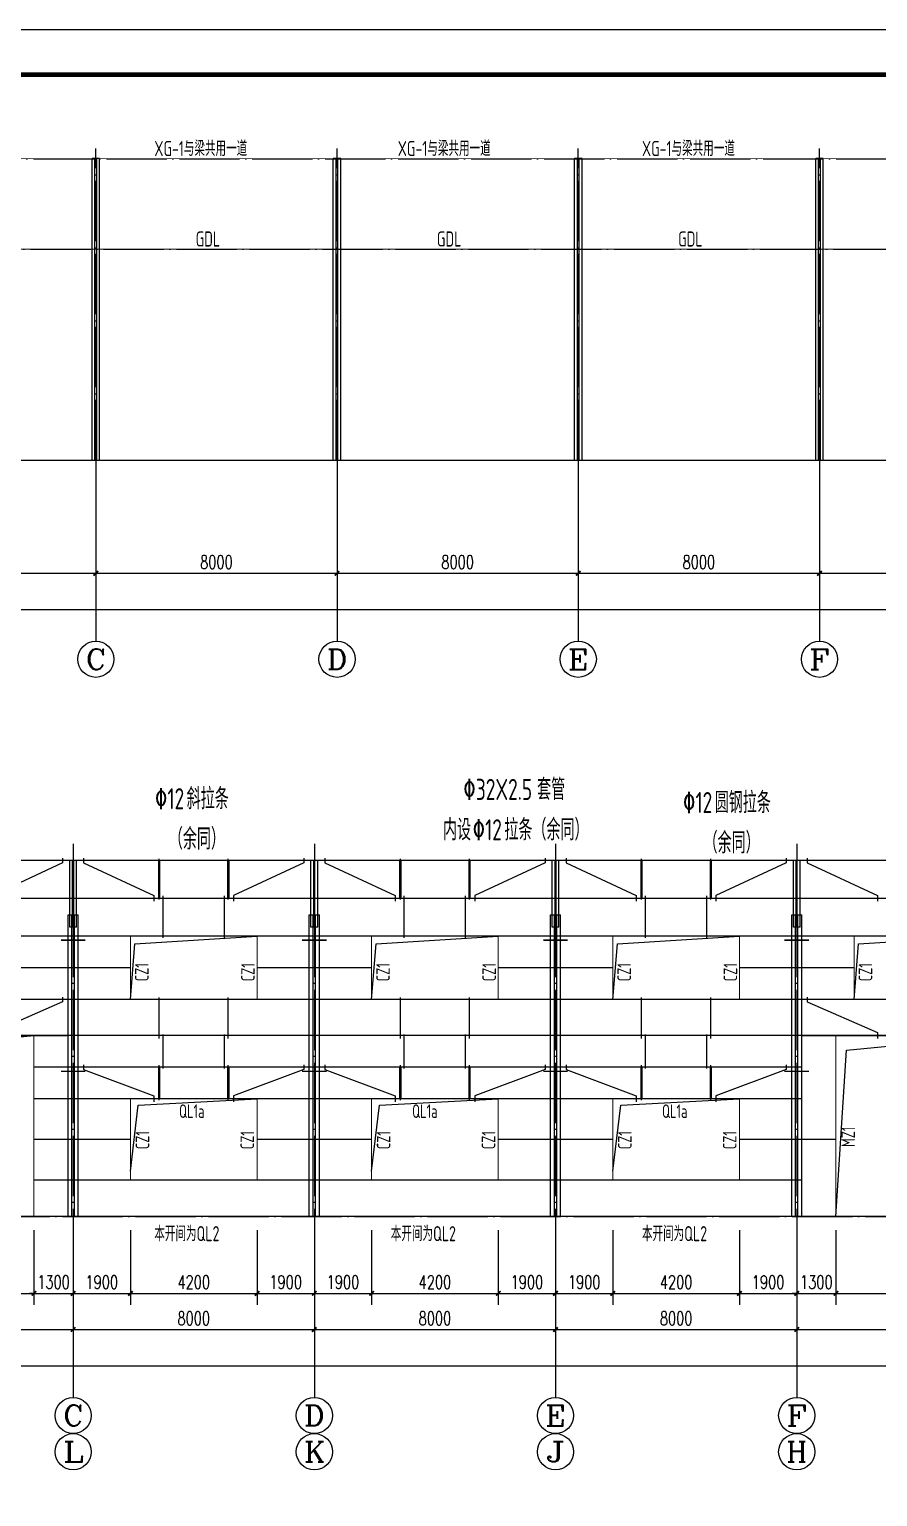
# Model space of a CAD drawing. Extents: x 14475413 to 15955882, y -732572 to -282951.
# Drawn here: x 15419106 to 15447241, y -515483 to -466825 of the extents above; entities that cross this region are included whole.
import ezdxf
from ezdxf.enums import TextEntityAlignment as Align

# ---------------------------------------------------------------- set-up
doc = ezdxf.new("R2010")
doc.units = 0
doc.header["$LTSCALE"] = 1000
doc.header["$MEASUREMENT"] = 0
doc.linetypes.add('DOTE', pattern=[2.42, 2, -0.2, 0.02, -0.2])
for name, color, linetype in [('1001', 3, 'Continuous'), ('2D_ROOF', 150, 'Continuous'), ('3T_WOOD', 21, 'Continuous'), ('AXIS', 3, 'Continuous'), ('AXIS_TEXT', 7, 'Continuous'), ('DOTE', 1, 'DOTE'), ('LS', 2, 'Continuous'), ('PUB_DIM', 3, 'Continuous'), ('PUB_TEXT', 7, 'Continuous'), ('S-TEXT', 7, 'Continuous'), ('SURFACE', 6, 'Continuous'), ('TEXT', 7, 'Continuous'), ('TK', 4, 'Continuous'), ('屋面隅撑', 7, 'Continuous'), ('檩条拉条', 253, 'Continuous'), ('钢梁', 4, 'Continuous')]:
    doc.layers.add(name, color=color, linetype=linetype)
doc.styles.add('_TCH_AXIS', font='COMPLEX', dxfattribs={"bigfont": 'GBCBIG'})
doc.styles.add('_TCH_DIM_T3', font='SIMPLEX', dxfattribs={"width": 0.705882, "bigfont": 'GBCBIG'})
doc.styles.add('COMPLEX', font='COMPLEX')
doc.styles.add('PkpmHz', font='Pkpmeng', dxfattribs={"width": 0.7, "bigfont": 'hztxt'})
doc.styles.add('TSSD_Dimension', font='Tssdeng.shx', dxfattribs={"width": 0.7, "bigfont": 'hztxt.shx'})
doc.styles.add('TSSD_Label', font='tssdeng.shx', dxfattribs={"width": 0.7, "bigfont": 'hztxt.shx'})
doc.styles.add('TSSD_REIN', font='tssdeng.shx', dxfattribs={"width": 0.7, "bigfont": 'tssdchn.shx'})
doc.dimstyles.new('_TCH_ARCH&&150', dxfattribs={"dimtxt": 446.25, "dimasz": 150, "dimexe": 375, "dimexo": 450, "dimgap": 150, "dimtad": 1, "dimdec": 0, "dimzin": 0, "dimdsep": 46, "dimtxsty": '_TCH_DIM_T3', "dimblk": 'ARCHTICK', "dimcen": 0.09, "dimclrt": 7, "dimazin": 2, "dimtfac": 1, "dimtdec": 0, "dimtix": 1, "dimtmove": 2, "dimatfit": 3, "dimfxl": 0, "dimtolj": 1, "dimtzin": 0, "dimarcsym": 0})

# ---------------------------------------------------------------- blocks, each defined once
blk = doc.blocks.new('2Q3213323231')
at = {"layer": '钢梁'}
for p, q in [((14678985, -1003701), (14678985, -993701)), ((14679235, -993701), (14678985, -993701)), ((14679080, -1003701), (14679080, -993701)), ((14679140, -1003701), (14679140, -993701)), ((14679235, -1003701), (14679235, -993701)), ((14678985, -1003701), (14679235, -1003701)), ((14678985, -1003701), (14679235, -1003701))]:
    blk.add_line(p, q, dxfattribs=at)
blk = doc.blocks.new('GeYuanFrame_55736273', base_point=(20.09, 4.53))
at = {"layer": 'TK'}
blk.add_lwpolyline([(20.09, 4.53), (20.09, 598.53), (1071.09, 598.53), (1071.09, 4.53)], close=True, dxfattribs=at)
at = {"layer": 'TK', "const_width": 1}
blk.add_lwpolyline([(45.09, 588.53), (1061.09, 588.53), (1061.09, 14.53), (45.09, 14.53)], close=True, dxfattribs=at)
blk = doc.blocks.new('QW32321321')
at = {"layer": '钢梁'}
for p, q in [((15387436, -843860), (15387436, -841658)), ((15387660, -841658), (15387436, -841658)), ((15387530, -843860), (15387530, -841658)), ((15387566, -843860), (15387566, -841658)), ((15387660, -843860), (15387660, -841658)), ((15387380, -853458), (15387380, -843458)), ((15387380, -843458), (15387715, -843458)), ((15387508, -853458), (15387508, -843458)), ((15387588, -853458), (15387588, -843458)), ((15387715, -853458), (15387715, -843458)), ((15387660, -843860), (15387436, -843860)), ((15387715, -853458), (15387380, -853458)), ((15387715, -853458), (15387380, -853458))]:
    blk.add_line(p, q, dxfattribs=at)
blk = doc.blocks.new('_AXISO')
blk.add_circle((0, 0), 0.5)
at = {"layer": 'AXIS_TEXT', "style": 'COMPLEX', "width": 1.041667}
blk.add_attdef('A', text='', height=0.56, dxfattribs=at).set_placement((-0.25, -0.28), (0.25, -0.28), align=Align.FIT)
blk = doc.blocks.new('_ArchTick')
at = {"color": 0, "linetype": 'ByBlock', "const_width": 0.4}
blk.add_lwpolyline([(-0.5, -0.5), (0.5, 0.5)], dxfattribs=at)
blk = doc.blocks.new('*D1376')
at = {"layer": 'AXIS', "color": 0, "lineweight": -2}
for p, q in [((15405311, -481564), (15405311, -486439)), ((15501311, -481564), (15501311, -486439)), ((15405311, -486064), (15501311, -486064))]:
    blk.add_line(p, q, dxfattribs=at)
at = {"layer": 'Defpoints', "color": 0}
for p in [(15405311, -481114), (15501311, -481114), (15501311, -486064)]:
    blk.add_point(p, dxfattribs=at)
at = {"layer": 'AXIS', "color": 0, "lineweight": -2, "xscale": 150, "yscale": 150, "zscale": 150, "rotation": 180}
blk.add_blockref('_ArchTick', (15405311, -486064), dxfattribs=at)
at = {"layer": 'AXIS', "color": 0, "lineweight": -2, "xscale": 150, "yscale": 150, "zscale": 150}
blk.add_blockref('_ArchTick', (15501311, -486064), dxfattribs=at)
at = {"layer": 'AXIS', "color": 7, "insert": (15453311, -485691), "char_height": 446.2, "attachment_point": 5, "style": '_TCH_DIM_T3'}
blk.add_mtext('\\A1;96000', dxfattribs=at)
blk = doc.blocks.new('*D1378')
at = {"layer": 'AXIS', "color": 0, "lineweight": -2}
for p, q in [((15413311, -481564), (15413311, -485239)), ((15421311, -481564), (15421311, -485239)), ((15413311, -484864), (15421311, -484864))]:
    blk.add_line(p, q, dxfattribs=at)
at = {"layer": 'Defpoints', "color": 0}
for p in [(15413311, -481114), (15421311, -481114), (15421311, -484864)]:
    blk.add_point(p, dxfattribs=at)
at = {"layer": 'AXIS', "color": 0, "lineweight": -2, "xscale": 150, "yscale": 150, "zscale": 150, "rotation": 180}
blk.add_blockref('_ArchTick', (15413311, -484864), dxfattribs=at)
at = {"layer": 'AXIS', "color": 0, "lineweight": -2, "xscale": 150, "yscale": 150, "zscale": 150}
blk.add_blockref('_ArchTick', (15421311, -484864), dxfattribs=at)
at = {"layer": 'AXIS', "color": 7, "insert": (15417311, -484491), "char_height": 446.2, "attachment_point": 5, "style": '_TCH_DIM_T3'}
blk.add_mtext('\\A1;8000', dxfattribs=at)
blk = doc.blocks.new('*D1379')
at = {"layer": 'AXIS', "color": 0, "lineweight": -2}
for p, q in [((15421311, -481564), (15421311, -485239)), ((15429311, -481564), (15429311, -485239)), ((15421311, -484864), (15429311, -484864))]:
    blk.add_line(p, q, dxfattribs=at)
at = {"layer": 'Defpoints', "color": 0}
for p in [(15421311, -481114), (15429311, -481114), (15429311, -484864)]:
    blk.add_point(p, dxfattribs=at)
at = {"layer": 'AXIS', "color": 0, "lineweight": -2, "xscale": 150, "yscale": 150, "zscale": 150, "rotation": 180}
blk.add_blockref('_ArchTick', (15421311, -484864), dxfattribs=at)
at = {"layer": 'AXIS', "color": 0, "lineweight": -2, "xscale": 150, "yscale": 150, "zscale": 150}
blk.add_blockref('_ArchTick', (15429311, -484864), dxfattribs=at)
at = {"layer": 'AXIS', "color": 7, "insert": (15425311, -484491), "char_height": 446.2, "attachment_point": 5, "style": '_TCH_DIM_T3'}
blk.add_mtext('\\A1;8000', dxfattribs=at)
blk = doc.blocks.new('*D1380')
at = {"layer": 'AXIS', "color": 0, "lineweight": -2}
for p, q in [((15429311, -481564), (15429311, -485239)), ((15437311, -481564), (15437311, -485239)), ((15429311, -484864), (15437311, -484864))]:
    blk.add_line(p, q, dxfattribs=at)
at = {"layer": 'Defpoints', "color": 0}
for p in [(15429311, -481114), (15437311, -481114), (15437311, -484864)]:
    blk.add_point(p, dxfattribs=at)
at = {"layer": 'AXIS', "color": 0, "lineweight": -2, "xscale": 150, "yscale": 150, "zscale": 150, "rotation": 180}
blk.add_blockref('_ArchTick', (15429311, -484864), dxfattribs=at)
at = {"layer": 'AXIS', "color": 0, "lineweight": -2, "xscale": 150, "yscale": 150, "zscale": 150}
blk.add_blockref('_ArchTick', (15437311, -484864), dxfattribs=at)
at = {"layer": 'AXIS', "color": 7, "insert": (15433311, -484491), "char_height": 446.2, "attachment_point": 5, "style": '_TCH_DIM_T3'}
blk.add_mtext('\\A1;8000', dxfattribs=at)
blk = doc.blocks.new('*D1381')
at = {"layer": 'AXIS', "color": 0, "lineweight": -2}
for p, q in [((15437311, -481564), (15437311, -485239)), ((15445311, -481564), (15445311, -485239)), ((15437311, -484864), (15445311, -484864))]:
    blk.add_line(p, q, dxfattribs=at)
at = {"layer": 'Defpoints', "color": 0}
for p in [(15437311, -481114), (15445311, -481114), (15445311, -484864)]:
    blk.add_point(p, dxfattribs=at)
at = {"layer": 'AXIS', "color": 0, "lineweight": -2, "xscale": 150, "yscale": 150, "zscale": 150, "rotation": 180}
blk.add_blockref('_ArchTick', (15437311, -484864), dxfattribs=at)
at = {"layer": 'AXIS', "color": 0, "lineweight": -2, "xscale": 150, "yscale": 150, "zscale": 150}
blk.add_blockref('_ArchTick', (15445311, -484864), dxfattribs=at)
at = {"layer": 'AXIS', "color": 7, "insert": (15441311, -484491), "char_height": 446.2, "attachment_point": 5, "style": '_TCH_DIM_T3'}
blk.add_mtext('\\A1;8000', dxfattribs=at)
blk = doc.blocks.new('*D1382')
at = {"layer": 'AXIS', "color": 0, "lineweight": -2}
for p, q in [((15445311, -481564), (15445311, -485239)), ((15453311, -481564), (15453311, -485239)), ((15445311, -484864), (15453311, -484864))]:
    blk.add_line(p, q, dxfattribs=at)
at = {"layer": 'Defpoints', "color": 0}
for p in [(15445311, -481114), (15453311, -481114), (15453311, -484864)]:
    blk.add_point(p, dxfattribs=at)
at = {"layer": 'AXIS', "color": 0, "lineweight": -2, "xscale": 150, "yscale": 150, "zscale": 150, "rotation": 180}
blk.add_blockref('_ArchTick', (15445311, -484864), dxfattribs=at)
at = {"layer": 'AXIS', "color": 0, "lineweight": -2, "xscale": 150, "yscale": 150, "zscale": 150}
blk.add_blockref('_ArchTick', (15453311, -484864), dxfattribs=at)
at = {"layer": 'AXIS', "color": 7, "insert": (15449311, -484491), "char_height": 446.2, "attachment_point": 5, "style": '_TCH_DIM_T3'}
blk.add_mtext('\\A1;8000', dxfattribs=at)
blk = doc.blocks.new('*D1392')
at = {"layer": 'AXIS', "color": 0, "lineweight": -2}
for p, q in [((15404558, -506642), (15404558, -511517)), ((15500558, -506642), (15500558, -511517)), ((15404558, -511142), (15500558, -511142))]:
    blk.add_line(p, q, dxfattribs=at)
at = {"layer": 'Defpoints', "color": 0}
for p in [(15404558, -506192), (15500558, -506192), (15500558, -511142)]:
    blk.add_point(p, dxfattribs=at)
at = {"layer": 'AXIS', "color": 0, "lineweight": -2, "xscale": 150, "yscale": 150, "zscale": 150, "rotation": 180}
blk.add_blockref('_ArchTick', (15404558, -511142), dxfattribs=at)
at = {"layer": 'AXIS', "color": 0, "lineweight": -2, "xscale": 150, "yscale": 150, "zscale": 150}
blk.add_blockref('_ArchTick', (15500558, -511142), dxfattribs=at)
at = {"layer": 'AXIS', "color": 7, "insert": (15452558, -510769), "char_height": 446.2, "attachment_point": 5, "style": '_TCH_DIM_T3'}
blk.add_mtext('\\A1;96000', dxfattribs=at)
blk = doc.blocks.new('*D1394')
at = {"layer": 'AXIS', "color": 0, "lineweight": -2}
for p, q in [((15412558, -506642), (15412558, -510317)), ((15420558, -506642), (15420558, -510317)), ((15412558, -509942), (15420558, -509942))]:
    blk.add_line(p, q, dxfattribs=at)
at = {"layer": 'Defpoints', "color": 0}
for p in [(15412558, -506192), (15420558, -506192), (15420558, -509942)]:
    blk.add_point(p, dxfattribs=at)
at = {"layer": 'AXIS', "color": 0, "lineweight": -2, "xscale": 150, "yscale": 150, "zscale": 150, "rotation": 180}
blk.add_blockref('_ArchTick', (15412558, -509942), dxfattribs=at)
at = {"layer": 'AXIS', "color": 0, "lineweight": -2, "xscale": 150, "yscale": 150, "zscale": 150}
blk.add_blockref('_ArchTick', (15420558, -509942), dxfattribs=at)
at = {"layer": 'AXIS', "color": 7, "insert": (15416558, -509569), "char_height": 446.2, "attachment_point": 5, "style": '_TCH_DIM_T3'}
blk.add_mtext('\\A1;8000', dxfattribs=at)
blk = doc.blocks.new('*D1395')
at = {"layer": 'AXIS', "color": 0, "lineweight": -2}
for p, q in [((15420558, -506642), (15420558, -510317)), ((15428558, -506642), (15428558, -510317)), ((15420558, -509942), (15428558, -509942))]:
    blk.add_line(p, q, dxfattribs=at)
at = {"layer": 'Defpoints', "color": 0}
for p in [(15420558, -506192), (15428558, -506192), (15428558, -509942)]:
    blk.add_point(p, dxfattribs=at)
at = {"layer": 'AXIS', "color": 0, "lineweight": -2, "xscale": 150, "yscale": 150, "zscale": 150, "rotation": 180}
blk.add_blockref('_ArchTick', (15420558, -509942), dxfattribs=at)
at = {"layer": 'AXIS', "color": 0, "lineweight": -2, "xscale": 150, "yscale": 150, "zscale": 150}
blk.add_blockref('_ArchTick', (15428558, -509942), dxfattribs=at)
at = {"layer": 'AXIS', "color": 7, "insert": (15424558, -509569), "char_height": 446.2, "attachment_point": 5, "style": '_TCH_DIM_T3'}
blk.add_mtext('\\A1;8000', dxfattribs=at)
blk = doc.blocks.new('*D1396')
at = {"layer": 'AXIS', "color": 0, "lineweight": -2}
for p, q in [((15428558, -506642), (15428558, -510317)), ((15436558, -506642), (15436558, -510317)), ((15428558, -509942), (15436558, -509942))]:
    blk.add_line(p, q, dxfattribs=at)
at = {"layer": 'Defpoints', "color": 0}
for p in [(15428558, -506192), (15436558, -506192), (15436558, -509942)]:
    blk.add_point(p, dxfattribs=at)
at = {"layer": 'AXIS', "color": 0, "lineweight": -2, "xscale": 150, "yscale": 150, "zscale": 150, "rotation": 180}
blk.add_blockref('_ArchTick', (15428558, -509942), dxfattribs=at)
at = {"layer": 'AXIS', "color": 0, "lineweight": -2, "xscale": 150, "yscale": 150, "zscale": 150}
blk.add_blockref('_ArchTick', (15436558, -509942), dxfattribs=at)
at = {"layer": 'AXIS', "color": 7, "insert": (15432558, -509569), "char_height": 446.2, "attachment_point": 5, "style": '_TCH_DIM_T3'}
blk.add_mtext('\\A1;8000', dxfattribs=at)
blk = doc.blocks.new('*D1397')
at = {"layer": 'AXIS', "color": 0, "lineweight": -2}
for p, q in [((15436558, -506642), (15436558, -510317)), ((15444558, -506642), (15444558, -510317)), ((15436558, -509942), (15444558, -509942))]:
    blk.add_line(p, q, dxfattribs=at)
at = {"layer": 'Defpoints', "color": 0}
for p in [(15436558, -506192), (15444558, -506192), (15444558, -509942)]:
    blk.add_point(p, dxfattribs=at)
at = {"layer": 'AXIS', "color": 0, "lineweight": -2, "xscale": 150, "yscale": 150, "zscale": 150, "rotation": 180}
blk.add_blockref('_ArchTick', (15436558, -509942), dxfattribs=at)
at = {"layer": 'AXIS', "color": 0, "lineweight": -2, "xscale": 150, "yscale": 150, "zscale": 150}
blk.add_blockref('_ArchTick', (15444558, -509942), dxfattribs=at)
at = {"layer": 'AXIS', "color": 7, "insert": (15440558, -509569), "char_height": 446.2, "attachment_point": 5, "style": '_TCH_DIM_T3'}
blk.add_mtext('\\A1;8000', dxfattribs=at)
blk = doc.blocks.new('*D1398')
at = {"layer": 'AXIS', "color": 0, "lineweight": -2}
for p, q in [((15444558, -506642), (15444558, -510317)), ((15452558, -506642), (15452558, -510317)), ((15444558, -509942), (15452558, -509942))]:
    blk.add_line(p, q, dxfattribs=at)
at = {"layer": 'Defpoints', "color": 0}
for p in [(15444558, -506192), (15452558, -506192), (15452558, -509942)]:
    blk.add_point(p, dxfattribs=at)
at = {"layer": 'AXIS', "color": 0, "lineweight": -2, "xscale": 150, "yscale": 150, "zscale": 150, "rotation": 180}
blk.add_blockref('_ArchTick', (15444558, -509942), dxfattribs=at)
at = {"layer": 'AXIS', "color": 0, "lineweight": -2, "xscale": 150, "yscale": 150, "zscale": 150}
blk.add_blockref('_ArchTick', (15452558, -509942), dxfattribs=at)
at = {"layer": 'AXIS', "color": 7, "insert": (15448558, -509569), "char_height": 446.2, "attachment_point": 5, "style": '_TCH_DIM_T3'}
blk.add_mtext('\\A1;8000', dxfattribs=at)
blk = doc.blocks.new('*D1409')
at = {"layer": 'Defpoints', "color": 0}
for p in [(15413858, -506192), (15419258, -506192), (15419258, -508742)]:
    blk.add_point(p, dxfattribs=at)
at = {"layer": 'PUB_DIM', "color": 0, "lineweight": -2}
for p, q in [((15413858, -506642), (15413858, -509117)), ((15419258, -506642), (15419258, -509117)), ((15413858, -508742), (15419258, -508742))]:
    blk.add_line(p, q, dxfattribs=at)
at = {"layer": 'PUB_DIM', "color": 0, "lineweight": -2, "xscale": 150, "yscale": 150, "zscale": 150, "rotation": 180}
blk.add_blockref('_ArchTick', (15413858, -508742), dxfattribs=at)
at = {"layer": 'PUB_DIM', "color": 0, "lineweight": -2, "xscale": 150, "yscale": 150, "zscale": 150}
blk.add_blockref('_ArchTick', (15419258, -508742), dxfattribs=at)
at = {"layer": 'PUB_DIM', "color": 7, "insert": (15416558, -508369), "char_height": 446.2, "attachment_point": 5, "style": '_TCH_DIM_T3'}
blk.add_mtext('\\A1;5400', dxfattribs=at)
blk = doc.blocks.new('*D1410')
at = {"layer": 'Defpoints', "color": 0}
for p in [(15419258, -506192), (15420558, -506192), (15420558, -508742)]:
    blk.add_point(p, dxfattribs=at)
at = {"layer": 'PUB_DIM', "color": 0, "lineweight": -2}
for p, q in [((15419258, -506642), (15419258, -509117)), ((15420558, -506642), (15420558, -509117)), ((15419258, -508742), (15419108, -508742)), ((15419258, -508742), (15420558, -508742)), ((15420558, -508742), (15420708, -508742))]:
    blk.add_line(p, q, dxfattribs=at)
at = {"layer": 'PUB_DIM', "color": 0, "lineweight": -2, "xscale": 150, "yscale": 150, "zscale": 150}
blk.add_blockref('_ArchTick', (15419258, -508742), dxfattribs=at)
at = {"layer": 'PUB_DIM', "color": 0, "lineweight": -2, "xscale": 150, "yscale": 150, "zscale": 150, "rotation": 180}
blk.add_blockref('_ArchTick', (15420558, -508742), dxfattribs=at)
at = {"layer": 'PUB_DIM', "color": 7, "insert": (15419908, -508369), "char_height": 446.2, "attachment_point": 5, "style": '_TCH_DIM_T3'}
blk.add_mtext('\\A1;1300', dxfattribs=at)
blk = doc.blocks.new('*D1411')
at = {"layer": 'Defpoints', "color": 0}
for p in [(15420558, -506192), (15422458, -506192), (15422458, -508742)]:
    blk.add_point(p, dxfattribs=at)
at = {"layer": 'PUB_DIM', "color": 0, "lineweight": -2}
for p, q in [((15420558, -506642), (15420558, -509117)), ((15422458, -506642), (15422458, -509117)), ((15420558, -508742), (15422458, -508742))]:
    blk.add_line(p, q, dxfattribs=at)
at = {"layer": 'PUB_DIM', "color": 0, "lineweight": -2, "xscale": 150, "yscale": 150, "zscale": 150, "rotation": 180}
blk.add_blockref('_ArchTick', (15420558, -508742), dxfattribs=at)
at = {"layer": 'PUB_DIM', "color": 0, "lineweight": -2, "xscale": 150, "yscale": 150, "zscale": 150}
blk.add_blockref('_ArchTick', (15422458, -508742), dxfattribs=at)
at = {"layer": 'PUB_DIM', "color": 7, "insert": (15421508, -508369), "char_height": 446.2, "attachment_point": 5, "style": '_TCH_DIM_T3'}
blk.add_mtext('\\A1;1900', dxfattribs=at)
blk = doc.blocks.new('*D1412')
at = {"layer": 'Defpoints', "color": 0}
for p in [(15422458, -506192), (15426658, -506192), (15426658, -508742)]:
    blk.add_point(p, dxfattribs=at)
at = {"layer": 'PUB_DIM', "color": 0, "lineweight": -2}
for p, q in [((15422458, -506642), (15422458, -509117)), ((15426658, -506642), (15426658, -509117)), ((15422458, -508742), (15426658, -508742))]:
    blk.add_line(p, q, dxfattribs=at)
at = {"layer": 'PUB_DIM', "color": 0, "lineweight": -2, "xscale": 150, "yscale": 150, "zscale": 150, "rotation": 180}
blk.add_blockref('_ArchTick', (15422458, -508742), dxfattribs=at)
at = {"layer": 'PUB_DIM', "color": 0, "lineweight": -2, "xscale": 150, "yscale": 150, "zscale": 150}
blk.add_blockref('_ArchTick', (15426658, -508742), dxfattribs=at)
at = {"layer": 'PUB_DIM', "color": 7, "insert": (15424558, -508369), "char_height": 446.2, "attachment_point": 5, "style": '_TCH_DIM_T3'}
blk.add_mtext('\\A1;4200', dxfattribs=at)
blk = doc.blocks.new('*D1413')
at = {"layer": 'Defpoints', "color": 0}
for p in [(15426658, -506192), (15428558, -506192), (15428558, -508742)]:
    blk.add_point(p, dxfattribs=at)
at = {"layer": 'PUB_DIM', "color": 0, "lineweight": -2}
for p, q in [((15426658, -506642), (15426658, -509117)), ((15428558, -506642), (15428558, -509117)), ((15426658, -508742), (15428558, -508742))]:
    blk.add_line(p, q, dxfattribs=at)
at = {"layer": 'PUB_DIM', "color": 0, "lineweight": -2, "xscale": 150, "yscale": 150, "zscale": 150, "rotation": 180}
blk.add_blockref('_ArchTick', (15426658, -508742), dxfattribs=at)
at = {"layer": 'PUB_DIM', "color": 0, "lineweight": -2, "xscale": 150, "yscale": 150, "zscale": 150}
blk.add_blockref('_ArchTick', (15428558, -508742), dxfattribs=at)
at = {"layer": 'PUB_DIM', "color": 7, "insert": (15427608, -508369), "char_height": 446.2, "attachment_point": 5, "style": '_TCH_DIM_T3'}
blk.add_mtext('\\A1;1900', dxfattribs=at)
blk = doc.blocks.new('*D1414')
at = {"layer": 'Defpoints', "color": 0}
for p in [(15428558, -506192), (15430458, -506192), (15430458, -508742)]:
    blk.add_point(p, dxfattribs=at)
at = {"layer": 'PUB_DIM', "color": 0, "lineweight": -2}
for p, q in [((15428558, -506642), (15428558, -509117)), ((15430458, -506642), (15430458, -509117)), ((15428558, -508742), (15430458, -508742))]:
    blk.add_line(p, q, dxfattribs=at)
at = {"layer": 'PUB_DIM', "color": 0, "lineweight": -2, "xscale": 150, "yscale": 150, "zscale": 150, "rotation": 180}
blk.add_blockref('_ArchTick', (15428558, -508742), dxfattribs=at)
at = {"layer": 'PUB_DIM', "color": 0, "lineweight": -2, "xscale": 150, "yscale": 150, "zscale": 150}
blk.add_blockref('_ArchTick', (15430458, -508742), dxfattribs=at)
at = {"layer": 'PUB_DIM', "color": 7, "insert": (15429508, -508369), "char_height": 446.2, "attachment_point": 5, "style": '_TCH_DIM_T3'}
blk.add_mtext('\\A1;1900', dxfattribs=at)
blk = doc.blocks.new('*D1415')
at = {"layer": 'Defpoints', "color": 0}
for p in [(15430458, -506192), (15434658, -506192), (15434658, -508742)]:
    blk.add_point(p, dxfattribs=at)
at = {"layer": 'PUB_DIM', "color": 0, "lineweight": -2}
for p, q in [((15430458, -506642), (15430458, -509117)), ((15434658, -506642), (15434658, -509117)), ((15430458, -508742), (15434658, -508742))]:
    blk.add_line(p, q, dxfattribs=at)
at = {"layer": 'PUB_DIM', "color": 0, "lineweight": -2, "xscale": 150, "yscale": 150, "zscale": 150, "rotation": 180}
blk.add_blockref('_ArchTick', (15430458, -508742), dxfattribs=at)
at = {"layer": 'PUB_DIM', "color": 0, "lineweight": -2, "xscale": 150, "yscale": 150, "zscale": 150}
blk.add_blockref('_ArchTick', (15434658, -508742), dxfattribs=at)
at = {"layer": 'PUB_DIM', "color": 7, "insert": (15432558, -508369), "char_height": 446.2, "attachment_point": 5, "style": '_TCH_DIM_T3'}
blk.add_mtext('\\A1;4200', dxfattribs=at)
blk = doc.blocks.new('*D1416')
at = {"layer": 'Defpoints', "color": 0}
for p in [(15434658, -506192), (15436558, -506192), (15436558, -508742)]:
    blk.add_point(p, dxfattribs=at)
at = {"layer": 'PUB_DIM', "color": 0, "lineweight": -2}
for p, q in [((15434658, -506642), (15434658, -509117)), ((15436558, -506642), (15436558, -509117)), ((15434658, -508742), (15436558, -508742))]:
    blk.add_line(p, q, dxfattribs=at)
at = {"layer": 'PUB_DIM', "color": 0, "lineweight": -2, "xscale": 150, "yscale": 150, "zscale": 150, "rotation": 180}
blk.add_blockref('_ArchTick', (15434658, -508742), dxfattribs=at)
at = {"layer": 'PUB_DIM', "color": 0, "lineweight": -2, "xscale": 150, "yscale": 150, "zscale": 150}
blk.add_blockref('_ArchTick', (15436558, -508742), dxfattribs=at)
at = {"layer": 'PUB_DIM', "color": 7, "insert": (15435608, -508369), "char_height": 446.2, "attachment_point": 5, "style": '_TCH_DIM_T3'}
blk.add_mtext('\\A1;1900', dxfattribs=at)
blk = doc.blocks.new('*D1417')
at = {"layer": 'Defpoints', "color": 0}
for p in [(15436558, -506192), (15438458, -506192), (15438458, -508742)]:
    blk.add_point(p, dxfattribs=at)
at = {"layer": 'PUB_DIM', "color": 0, "lineweight": -2}
for p, q in [((15436558, -506642), (15436558, -509117)), ((15438458, -506642), (15438458, -509117)), ((15436558, -508742), (15438458, -508742))]:
    blk.add_line(p, q, dxfattribs=at)
at = {"layer": 'PUB_DIM', "color": 0, "lineweight": -2, "xscale": 150, "yscale": 150, "zscale": 150, "rotation": 180}
blk.add_blockref('_ArchTick', (15436558, -508742), dxfattribs=at)
at = {"layer": 'PUB_DIM', "color": 0, "lineweight": -2, "xscale": 150, "yscale": 150, "zscale": 150}
blk.add_blockref('_ArchTick', (15438458, -508742), dxfattribs=at)
at = {"layer": 'PUB_DIM', "color": 7, "insert": (15437508, -508369), "char_height": 446.2, "attachment_point": 5, "style": '_TCH_DIM_T3'}
blk.add_mtext('\\A1;1900', dxfattribs=at)
blk = doc.blocks.new('*D1418')
at = {"layer": 'Defpoints', "color": 0}
for p in [(15438458, -506192), (15442658, -506192), (15442658, -508742)]:
    blk.add_point(p, dxfattribs=at)
at = {"layer": 'PUB_DIM', "color": 0, "lineweight": -2}
for p, q in [((15438458, -506642), (15438458, -509117)), ((15442658, -506642), (15442658, -509117)), ((15438458, -508742), (15442658, -508742))]:
    blk.add_line(p, q, dxfattribs=at)
at = {"layer": 'PUB_DIM', "color": 0, "lineweight": -2, "xscale": 150, "yscale": 150, "zscale": 150, "rotation": 180}
blk.add_blockref('_ArchTick', (15438458, -508742), dxfattribs=at)
at = {"layer": 'PUB_DIM', "color": 0, "lineweight": -2, "xscale": 150, "yscale": 150, "zscale": 150}
blk.add_blockref('_ArchTick', (15442658, -508742), dxfattribs=at)
at = {"layer": 'PUB_DIM', "color": 7, "insert": (15440558, -508369), "char_height": 446.2, "attachment_point": 5, "style": '_TCH_DIM_T3'}
blk.add_mtext('\\A1;4200', dxfattribs=at)
blk = doc.blocks.new('*D1419')
at = {"layer": 'Defpoints', "color": 0}
for p in [(15442658, -506192), (15444558, -506192), (15444558, -508742)]:
    blk.add_point(p, dxfattribs=at)
at = {"layer": 'PUB_DIM', "color": 0, "lineweight": -2}
for p, q in [((15442658, -506642), (15442658, -509117)), ((15444558, -506642), (15444558, -509117)), ((15442658, -508742), (15444558, -508742))]:
    blk.add_line(p, q, dxfattribs=at)
at = {"layer": 'PUB_DIM', "color": 0, "lineweight": -2, "xscale": 150, "yscale": 150, "zscale": 150, "rotation": 180}
blk.add_blockref('_ArchTick', (15442658, -508742), dxfattribs=at)
at = {"layer": 'PUB_DIM', "color": 0, "lineweight": -2, "xscale": 150, "yscale": 150, "zscale": 150}
blk.add_blockref('_ArchTick', (15444558, -508742), dxfattribs=at)
at = {"layer": 'PUB_DIM', "color": 7, "insert": (15443608, -508369), "char_height": 446.2, "attachment_point": 5, "style": '_TCH_DIM_T3'}
blk.add_mtext('\\A1;1900', dxfattribs=at)
blk = doc.blocks.new('*D1433')
at = {"layer": 'Defpoints', "color": 0}
for p in [(15447221, -500192), (15448506, -500192), (15447221, -506192)]:
    blk.add_point(p, dxfattribs=at)
at = {"layer": 'PUB_DIM', "color": 0, "lineweight": -2}
for p, q in [((15447671, -500192), (15448881, -500192)), ((15448506, -506192), (15448506, -500192)), ((15447671, -506192), (15448881, -506192))]:
    blk.add_line(p, q, dxfattribs=at)
at = {"layer": 'PUB_DIM', "color": 0, "lineweight": -2, "xscale": 150, "yscale": 150, "zscale": 150}
for p, rotation in [((15448506, -500192), 90), ((15448506, -506192), 270)]:
    blk.add_blockref('_ArchTick', p, dxfattribs=dict(at, rotation=rotation))
at = {"layer": 'PUB_DIM', "color": 7, "insert": (15448133, -503192), "char_height": 446.2, "attachment_point": 5, "rotation": 90, "style": '_TCH_DIM_T3'}
blk.add_mtext('\\A1;6000', dxfattribs=at)
blk = doc.blocks.new('*D1494')
at = {"layer": 'Defpoints', "color": 0}
for p in [(15444558, -506192), (15445858, -506192), (15445858, -508742)]:
    blk.add_point(p, dxfattribs=at)
at = {"layer": 'PUB_DIM', "color": 0, "lineweight": -2}
for p, q in [((15444558, -506642), (15444558, -509117)), ((15445858, -506642), (15445858, -509117)), ((15444558, -508742), (15444408, -508742)), ((15444558, -508742), (15445858, -508742)), ((15445858, -508742), (15446008, -508742))]:
    blk.add_line(p, q, dxfattribs=at)
at = {"layer": 'PUB_DIM', "color": 0, "lineweight": -2, "xscale": 150, "yscale": 150, "zscale": 150}
blk.add_blockref('_ArchTick', (15444558, -508742), dxfattribs=at)
at = {"layer": 'PUB_DIM', "color": 0, "lineweight": -2, "xscale": 150, "yscale": 150, "zscale": 150, "rotation": 180}
blk.add_blockref('_ArchTick', (15445858, -508742), dxfattribs=at)
at = {"layer": 'PUB_DIM', "color": 7, "insert": (15445208, -508369), "char_height": 446.2, "attachment_point": 5, "style": '_TCH_DIM_T3'}
blk.add_mtext('\\A1;1300', dxfattribs=at)
blk = doc.blocks.new('*D1495')
at = {"layer": 'Defpoints', "color": 0}
for p in [(15445858, -506192), (15451258, -506192), (15451258, -508742)]:
    blk.add_point(p, dxfattribs=at)
at = {"layer": 'PUB_DIM', "color": 0, "lineweight": -2}
for p, q in [((15445858, -506642), (15445858, -509117)), ((15451258, -506642), (15451258, -509117)), ((15445858, -508742), (15451258, -508742))]:
    blk.add_line(p, q, dxfattribs=at)
at = {"layer": 'PUB_DIM', "color": 0, "lineweight": -2, "xscale": 150, "yscale": 150, "zscale": 150, "rotation": 180}
blk.add_blockref('_ArchTick', (15445858, -508742), dxfattribs=at)
at = {"layer": 'PUB_DIM', "color": 0, "lineweight": -2, "xscale": 150, "yscale": 150, "zscale": 150}
blk.add_blockref('_ArchTick', (15451258, -508742), dxfattribs=at)
at = {"layer": 'PUB_DIM', "color": 7, "insert": (15448558, -508369), "char_height": 446.2, "attachment_point": 5, "style": '_TCH_DIM_T3'}
blk.add_mtext('\\A1;5400', dxfattribs=at)

msp = doc.modelspace()

# ---------------------------------------------------------------- linework, layer by layer
for p, q in [((15423411.3, -495684.9), (15423411.3, -494327.9)), ((15425704.9, -495684.9), (15425704.9, -494327.9)), ((15431411.3, -495684.9), (15431411.3, -494327.9)), ((15433704.9, -495684.9), (15433704.9, -494327.9)), ((15439411.3, -495684.9), (15439411.3, -494327.9)), ((15441704.9, -495684.9), (15441704.9, -494327.9)), ((15423541.8, -496953), (15423541.8, -495562.6)), ((15425574.4, -496953), (15425574.4, -495562.6)), ((15431541.8, -496953), (15431541.8, -495562.6)), ((15433574.4, -496953), (15433574.4, -495562.6)), ((15439541.8, -496953), (15439541.8, -495562.6)), ((15441574.4, -496953), (15441574.4, -495562.6)), ((15423411.3, -500284.9), (15423411.3, -498927.9)), ((15425704.9, -500284.9), (15425704.9, -498927.9)), ((15431411.3, -500284.9), (15431411.3, -498927.9)), ((15433704.9, -500284.9), (15433704.9, -498927.9)), ((15439411.3, -500284.9), (15439411.3, -498927.9)), ((15441704.9, -500284.9), (15441704.9, -498927.9)), ((15423541.8, -501289.6), (15423541.8, -500162.6)), ((15425574.4, -501289.6), (15425574.4, -500162.6)), ((15431541.8, -501289.6), (15431541.8, -500162.6)), ((15433574.4, -501289.6), (15433574.4, -500162.6)), ((15439541.8, -501289.6), (15439541.8, -500162.6)), ((15441574.4, -501289.6), (15441574.4, -500162.6)), ((15423411.3, -502334.9), (15423411.3, -501177.9)), ((15425704.9, -502334.9), (15425704.9, -501177.9)), ((15431411.3, -502334.9), (15431411.3, -501177.9)), ((15433704.9, -502334.9), (15433704.9, -501177.9)), ((15439411.3, -502334.9), (15439411.3, -501177.9)), ((15441704.9, -502334.9), (15441704.9, -501177.9))]:
    msp.add_line(p, q)
for points in [[(15420210.6, -494314.3), (15420210.6, -494470.5), (15417879, -495546.6), (15417879, -495738.3)], [(15420905.6, -494314.3), (15420905.6, -494470.5), (15423237.1, -495546.6), (15423237.1, -495738.3)], [(15428210.6, -494314.3), (15428210.6, -494470.5), (15425879, -495546.6), (15425879, -495738.3)], [(15428905.6, -494314.3), (15428905.6, -494470.5), (15431237.1, -495546.6), (15431237.1, -495738.3)], [(15436210.6, -494314.3), (15436210.6, -494470.5), (15433879, -495546.6), (15433879, -495738.3)], [(15436905.6, -494314.3), (15436905.6, -494470.5), (15439237.1, -495546.6), (15439237.1, -495738.3)], [(15444210.6, -494314.3), (15444210.6, -494470.5), (15441879, -495546.6), (15441879, -495738.3)], [(15444905.6, -494314.3), (15444905.6, -494470.5), (15447237.1, -495546.6), (15447237.1, -495738.3)], [(15420210.6, -498914.3), (15420210.6, -499070.5), (15417879, -500096.6), (15417879, -500288.3)], [(15444905.6, -498914.3), (15444905.6, -499070.5), (15447237.1, -500096.6), (15447237.1, -500288.3)], [(15420905.6, -501164.3), (15420905.6, -501320.5), (15423237.1, -502196.6), (15423237.1, -502388.3)], [(15428210.6, -501164.3), (15428210.6, -501320.5), (15425879, -502196.6), (15425879, -502388.3)], [(15428905.6, -501164.3), (15428905.6, -501320.5), (15431237.1, -502196.6), (15431237.1, -502388.3)], [(15436210.6, -501164.3), (15436210.6, -501320.5), (15433879, -502196.6), (15433879, -502388.3)], [(15436905.6, -501164.3), (15436905.6, -501320.5), (15439237.1, -502196.6), (15439237.1, -502388.3)], [(15444210.6, -501164.3), (15444210.6, -501320.5), (15441879, -502196.6), (15441879, -502388.3)]]:
    msp.add_lwpolyline(points)
at = {"layer": '1001', "const_width": 35}
for points in [[(15422458.1, -498992.4), (15422458.1, -496892.4)], [(15426658.1, -498992.4), (15426658.1, -496892.4)], [(15430458.1, -498992.4), (15430458.1, -496892.4)], [(15434658.1, -498992.4), (15434658.1, -496892.4)], [(15438458.1, -498992.4), (15438458.1, -496892.4)], [(15442658.1, -498992.4), (15442658.1, -496892.4)], [(15446458.1, -498992.4), (15446458.1, -496892.4)], [(15419258.1, -506192.4), (15419258.1, -500192.4)], [(15445858.1, -506192.4), (15445858.1, -500192.4)], [(15422458.1, -504992.4), (15422458.1, -502292.4)], [(15426658.1, -504992.4), (15426658.1, -502292.4)], [(15430458.1, -504992.4), (15430458.1, -502292.4)], [(15434658.1, -504992.4), (15434658.1, -502292.4)], [(15438458.1, -504992.4), (15438458.1, -502292.4)], [(15442658.1, -504992.4), (15442658.1, -502292.4)]]:
    msp.add_lwpolyline(points, dxfattribs=at)
at = {"layer": '2D_ROOF'}
for points in [[(15422458.1, -498992.4), (15422609.1, -497154.4), (15426658.1, -496892.4)], [(15430458.1, -498992.4), (15430609.1, -497154.4), (15434658.1, -496892.4)], [(15438458.1, -498992.4), (15438609.1, -497154.4), (15442658.1, -496892.4)], [(15446458.1, -498992.4), (15446609.1, -497154.4), (15450658.1, -496892.4)], [(15413858.1, -506192.4), (15414205.6, -500681.8), (15419258.1, -500192.4)], [(15445858.1, -506192.4), (15446205.6, -500681.8), (15451258.1, -500192.4)], [(15422458.1, -504692.4), (15422718.2, -502505.6), (15426658.1, -502292.4)], [(15430458.1, -504692.4), (15430718.2, -502505.6), (15434658.1, -502292.4)], [(15438458.1, -504692.4), (15438718.2, -502505.6), (15442658.1, -502292.4)]]:
    msp.add_lwpolyline(points, dxfattribs=at)
at = {"layer": '3T_WOOD', "ltscale": 0.5, "const_width": 50}
for points in [[(15412725.6, -500192.4), (15420390.6, -500192.4)], [(15444725.6, -500192.4), (15452390.6, -500192.4)]]:
    msp.add_lwpolyline(points, dxfattribs=at)
at = {"layer": 'AXIS'}
for p, q in [((15421311.2, -481114), (15421311.2, -487114)), ((15429311.2, -481114), (15429311.2, -487114)), ((15437311.2, -481114), (15437311.2, -487114)), ((15445311.2, -481114), (15445311.2, -487114)), ((15420558.1, -506192.4), (15420558.1, -512192.4)), ((15428558.1, -506192.4), (15428558.1, -512192.4)), ((15436558.1, -506192.4), (15436558.1, -512192.4)), ((15444558.1, -506192.4), (15444558.1, -512192.4))]:
    msp.add_line(p, q, dxfattribs=at)
for centre in [(15420558.1, -513992.4), (15428558.1, -513992.4), (15436558.1, -513992.4), (15444558.1, -513992.4)]:
    msp.add_circle(centre, 600, dxfattribs=at)
at = {"layer": 'DOTE'}
for p, q in [((15421311.2, -481114), (15421311.2, -470771.6)), ((15429311.2, -481114), (15429311.2, -470771.6)), ((15437311.2, -481114), (15437311.2, -470771.6)), ((15445311.2, -481114), (15445311.2, -470771.6)), ((15404721.3, -471114), (15501980.3, -471114)), ((15404626.3, -474114), (15501980.3, -474114)), ((15420558.1, -493837.7), (15420558.1, -506842.4)), ((15428558.1, -493837.7), (15428558.1, -506842.4)), ((15436558.1, -493837.7), (15436558.1, -506842.4)), ((15444558.1, -493837.7), (15444558.1, -506842.4)), ((15444558.1, -493837.7), (15444558.1, -506842.4)), ((15400849.5, -506192.4), (15502061.9, -506192.4))]:
    msp.add_line(p, q, dxfattribs=at)
at = {"layer": 'S-TEXT', "color": 3}
for points in [[(15436374.4, -492735.9, 0, 0, 0), (15432408.4, -492735.9, 0, 0, 0), (15431643.3, -494560.9, 160, 0, 0), (15431411.3, -495114.3, 0, 0, 0)], [(15425855.4, -493044, 0, 0, 0), (15423068.9, -493044, 0, 0, 0), (15422343, -494473.6, 160, 0, 0), (15422071.4, -495008.6, 0, 0, 0)], [(15443245.5, -493171.6, 0, 0, 0), (15440610.4, -493171.6, 0, 0, 0), (15439746.9, -495545.1, 160, 0, 0), (15439541.8, -496109, 0, 0, 0)]]:
    msp.add_lwpolyline(points, format="xyseb", dxfattribs=at)
at = {"layer": 'SURFACE'}
for p, q in [((15404721.3, -481114), (15502001, -481114)), ((15444669.8, -494392.4), (15404262.6, -494392.4)), ((15468669.8, -494392.4), (15444446.4, -494392.4)), ((15444669.8, -495642.4), (15404262.6, -495642.4)), ((15468669.8, -495642.4), (15444446.4, -495642.4)), ((15444725.6, -496892.4), (15404262.6, -496892.4)), ((15468725.6, -496892.4), (15444390.6, -496892.4)), ((15422458.1, -497942.4), (15418658.1, -497942.4)), ((15430458.1, -497942.4), (15426658.1, -497942.4)), ((15438458.1, -497942.4), (15434658.1, -497942.4)), ((15444725.6, -497942.4), (15442658.1, -497942.4)), ((15446458.1, -497942.4), (15444390.6, -497942.4)), ((15444725.6, -498992.4), (15404262.6, -498992.4)), ((15468725.6, -498992.4), (15444390.6, -498992.4)), ((15444725.6, -500192.4), (15404262.6, -500192.4)), ((15468725.6, -500192.4), (15444390.6, -500192.4)), ((15444725.6, -501242.4), (15419258.1, -501242.4)), ((15444725.6, -502292.4), (15419258.1, -502292.4)), ((15422458.1, -503642.4), (15419258.1, -503642.4)), ((15430458.1, -503642.4), (15426658.1, -503642.4)), ((15438458.1, -503642.4), (15434658.1, -503642.4)), ((15444725.6, -503642.4), (15442658.1, -503642.4)), ((15445858.1, -503642.4), (15444390.6, -503642.4)), ((15444725.6, -504992.4), (15419258.1, -504992.4)), ((15501377.8, -506192.4), (15404262.6, -506192.4))]:
    msp.add_line(p, q, dxfattribs=at)
at = {"layer": 'SURFACE', "color": 3, "const_width": 25}
for points in [[(15405311.2, -471114), (15501311.2, -471114)], [(15405311.2, -474114), (15501311.2, -474114)]]:
    msp.add_lwpolyline(points, dxfattribs=at)
at = {"layer": '屋面隅撑', "color": 4, "const_width": 50}
for points in [[(15420964.7, -497027.6), (15420151.5, -497027.6)], [(15428964.7, -497027.6), (15428151.5, -497027.6)], [(15436964.7, -497027.6), (15436151.5, -497027.6)], [(15444964.7, -497027.6), (15444151.5, -497027.6)], [(15420964.7, -501377.6), (15420151.5, -501377.6)], [(15428964.7, -501377.6), (15428151.5, -501377.6)], [(15436964.7, -501377.6), (15436151.5, -501377.6)], [(15444964.7, -501377.6), (15444151.5, -501377.6)]]:
    msp.add_lwpolyline(points, dxfattribs=at)
at = {"layer": '檩条拉条', "color": 2, "const_width": 80}
for points in [[(15423411.3, -495642.4), (15423411.3, -494392.4)], [(15425704.9, -495642.4), (15425704.9, -494392.4)], [(15431411.3, -495642.4), (15431411.3, -494392.4)], [(15433704.9, -495642.4), (15433704.9, -494392.4)], [(15439411.3, -495642.4), (15439411.3, -494392.4)], [(15441704.9, -495642.4), (15441704.9, -494392.4)], [(15423411.3, -502292.4), (15423411.3, -501242.4)], [(15425704.9, -502292.4), (15425704.9, -501242.4)], [(15431411.3, -502292.4), (15431411.3, -501242.4)], [(15433704.9, -502292.4), (15433704.9, -501242.4)], [(15439411.3, -502292.4), (15439411.3, -501242.4)], [(15441704.9, -502292.4), (15441704.9, -501242.4)]]:
    msp.add_lwpolyline(points, dxfattribs=at)

# ---------------------------------------------------------------- block references
at = {"xscale": 150, "yscale": 150, "zscale": 150}
msp.add_blockref('GeYuanFrame_55736273', (15391640.1, -555925.4), dxfattribs=at)
at = {"layer": '3T_WOOD'}
for name, p in [('2Q3213323231', (742200.7, 522587.2)), ('2Q3213323231', (750200.7, 522587.2)), ('2Q3213323231', (758200.7, 522587.2)), ('2Q3213323231', (766200.7, 522587.2)), ('QW32321321', (33010.2, 347265.2)), ('QW32321321', (41010.2, 347265.2)), ('QW32321321', (49010.2, 347265.2)), ('QW32321321', (57010.2, 347265.2))]:
    msp.add_blockref(name, p, dxfattribs=at)
at = {"layer": 'AXIS'}
ref = msp.add_blockref('_AXISO', (15421311.2, -487714), dxfattribs=dict(at, xscale=1200, yscale=1200, zscale=1200))
ref.add_attrib('A', 'C', dxfattribs={"layer": 'AXIS_TEXT', "ltscale": 0.5, "height": 678.8, "style": '_TCH_AXIS', "width": 1.4}).set_placement((15420971.7, -488053.4), (15421650.6, -488053.4), align=Align.FIT)
ref = msp.add_blockref('_AXISO', (15429311.2, -487714), dxfattribs=dict(at, xscale=1200, yscale=1200, zscale=1200))
ref.add_attrib('A', 'D', dxfattribs={"layer": 'AXIS_TEXT', "ltscale": 0.5, "height": 678.8, "style": '_TCH_AXIS', "width": 1.235294}).set_placement((15428971.7, -488053.4), (15429650.6, -488053.4), align=Align.FIT)
ref = msp.add_blockref('_AXISO', (15437311.2, -487714), dxfattribs=dict(at, xscale=1200, yscale=1200, zscale=1200))
ref.add_attrib('A', 'E', dxfattribs={"layer": 'AXIS_TEXT', "ltscale": 0.5, "height": 678.8, "style": '_TCH_AXIS', "width": 1.3125}).set_placement((15436971.7, -488053.4), (15437650.6, -488053.4), align=Align.FIT)
ref = msp.add_blockref('_AXISO', (15445311.2, -487714), dxfattribs=dict(at, xscale=1200, yscale=1200, zscale=1200))
ref.add_attrib('A', 'F', dxfattribs={"layer": 'AXIS_TEXT', "ltscale": 0.5, "height": 678.8, "style": '_TCH_AXIS', "width": 1.3125}).set_placement((15444971.7, -488053.4), (15445650.6, -488053.4), align=Align.FIT)
ref = msp.add_blockref('_AXISO', (15420558.1, -512792.4), dxfattribs=dict(at, xscale=1200, yscale=1200, zscale=1200))
ref.add_attrib('A', 'C', dxfattribs={"layer": 'AXIS_TEXT', "ltscale": 0.5, "height": 678.8, "style": '_TCH_AXIS', "width": 1.4}).set_placement((15420218.7, -513131.8), (15420897.5, -513131.8), align=Align.FIT)
ref = msp.add_blockref('_AXISO', (15428558.1, -512792.4), dxfattribs=dict(at, xscale=1200, yscale=1200, zscale=1200))
ref.add_attrib('A', 'D', dxfattribs={"layer": 'AXIS_TEXT', "ltscale": 0.5, "height": 678.8, "style": '_TCH_AXIS', "width": 1.235294}).set_placement((15428218.7, -513131.8), (15428897.5, -513131.8), align=Align.FIT)
ref = msp.add_blockref('_AXISO', (15436558.1, -512792.4), dxfattribs=dict(at, xscale=1200, yscale=1200, zscale=1200))
ref.add_attrib('A', 'E', dxfattribs={"layer": 'AXIS_TEXT', "ltscale": 0.5, "height": 678.8, "style": '_TCH_AXIS', "width": 1.3125}).set_placement((15436218.7, -513131.8), (15436897.5, -513131.8), align=Align.FIT)
ref = msp.add_blockref('_AXISO', (15444558.1, -512792.4), dxfattribs=dict(at, xscale=1200, yscale=1200, zscale=1200))
ref.add_attrib('A', 'F', dxfattribs={"layer": 'AXIS_TEXT', "ltscale": 0.5, "height": 678.8, "style": '_TCH_AXIS', "width": 1.3125}).set_placement((15444218.7, -513131.8), (15444897.5, -513131.8), align=Align.FIT)

# ---------------------------------------------------------------- texts
at = {"layer": 'AXIS_TEXT', "style": '_TCH_AXIS'}
for s, width, p, p2 in [('L', 1.4, (15420218.7, -514331.8), (15420897.5, -514331.8)), ('K', 1.105263, (15428218.7, -514331.8), (15428897.5, -514331.8)), ('J', 1.909091, (15436218.7, -514331.8), (15436897.5, -514331.8)), ('H', 1.05, (15444218.7, -514331.8), (15444897.5, -514331.8))]:
    msp.add_text(s, height=678.8, dxfattribs=dict(at, width=width)).set_placement(p, p2, align=Align.FIT)
at = {"layer": 'LS', "width": 0.7}
for s, style, p in [('CZ1', 'PkpmHz', (15423061, -498395.6)), ('CZ1', 'PkpmHz', (15426581.8, -498395.6)), ('CZ1', 'PkpmHz', (15431061, -498395.6)), ('CZ1', 'PkpmHz', (15434581.8, -498395.6)), ('CZ1', 'PkpmHz', (15439061, -498395.6)), ('CZ1', 'PkpmHz', (15442581.8, -498395.6)), ('CZ1', 'PkpmHz', (15447061, -498395.6)), ('CZ1', 'PkpmHz', (15423081.9, -503964.1)), ('CZ1', 'PkpmHz', (15426559.3, -503964.1)), ('CZ1', 'PkpmHz', (15431081.9, -503964.1)), ('CZ1', 'PkpmHz', (15434559.3, -503964.1)), ('CZ1', 'PkpmHz', (15439081.9, -503964.1)), ('CZ1', 'PkpmHz', (15442559.3, -503964.1)), ('MZ1', 'TSSD_REIN', (15446490.4, -503891.1))]:
    msp.add_text(s, height=450, rotation=90, dxfattribs=dict(at, style=style)).set_placement(p)
at = {"layer": 'PUB_TEXT', "style": 'TSSD_Dimension', "width": 0.7}
for s, p in [('XG-1与梁共用一道', (15423252.5, -471027.2)), ('XG-1与梁共用一道', (15431326.5, -471027.2)), ('XG-1与梁共用一道', (15439425.9, -471027.2)), ('GDL', (15424623.9, -474027.2)), ('GDL', (15432623.9, -474027.2)), ('GDL', (15440623.9, -474027.2))]:
    msp.add_text(s, height=500, dxfattribs=at).set_placement(p)
at = {"layer": 'S-TEXT', "color": 3, "style": 'TSSD_REIN', "width": 0.7}
for s, p in [('斜拉条', (15424324, -492688.2)), ('%%13032X2.5', (15433495.3, -492380)), ('套管', (15435945.3, -492380)), ('%%13012', (15423268.6, -492688.2)), ('（余同）', (15423732.6, -494022.1)), ('内设', (15432824.8, -493717.8)), ('%%13012', (15433804.8, -493717.8)), ('拉条（余同）', (15434860.2, -493717.8))]:
    msp.add_text(s, height=700, dxfattribs=at).set_placement(p)
for s, p in [('%%13012', (15440781.9, -492815.8)), ('圆钢拉条', (15441837.3, -492815.8)), ('（余同）', (15441467.8, -494149.7))]:
    msp.add_text(s, height=700, rotation=0, dxfattribs=at).set_placement(p)
at = {"layer": 'TEXT', "style": 'TSSD_Label', "width": 0.7}
for s, height, p in [('QL1a', 450, (15424072.4, -502925.2)), ('QL1a', 450, (15431802.5, -502925.2)), ('QL1a', 450, (15440089.9, -502925.2)), ('本开间为QL2', 500, (15423250.9, -507011.4)), ('本开间为QL2', 500, (15431094.2, -507011.4)), ('本开间为QL2', 500, (15439424, -507011.4))]:
    msp.add_text(s, height=height, dxfattribs=at).set_placement(p)

# ---------------------------------------------------------------- dimensions: what is measured, and where the dimension line sits
at = {"layer": 'AXIS'}
for p1, p2, distance, text, picture, middle in [((15405311.2, -481114), (15501311.2, -481114), -4950, '96000', '*D1376', (15453311.2, -485690.9)), ((15413311.2, -481114), (15421311.2, -481114), -3750, '8000', '*D1378', (15417311.2, -484490.9)), ((15421311.2, -481114), (15429311.2, -481114), -3750, '8000', '*D1379', (15425311.2, -484490.9)), ((15429311.2, -481114), (15437311.2, -481114), -3750, '8000', '*D1380', (15433311.2, -484490.9)), ((15437311.2, -481114), (15445311.2, -481114), -3750, '8000', '*D1381', (15441311.2, -484490.9)), ((15445311.2, -481114), (15453311.2, -481114), -3750, '8000', '*D1382', (15449311.2, -484490.9)), ((15404558.1, -506192.4), (15500558.1, -506192.4), -4950, '96000', '*D1392', (15452558.1, -510769.3)), ((15412558.1, -506192.4), (15420558.1, -506192.4), -3750, '8000', '*D1394', (15416558.1, -509569.3)), ((15420558.1, -506192.4), (15428558.1, -506192.4), -3750, '8000', '*D1395', (15424558.1, -509569.3)), ((15428558.1, -506192.4), (15436558.1, -506192.4), -3750, '8000', '*D1396', (15432558.1, -509569.3)), ((15436558.1, -506192.4), (15444558.1, -506192.4), -3750, '8000', '*D1397', (15440558.1, -509569.3)), ((15444558.1, -506192.4), (15452558.1, -506192.4), -3750, '8000', '*D1398', (15448558.1, -509569.3))]:
    dim = msp.add_aligned_dim(p1=p1, p2=p2, distance=distance, text=text, dimstyle='_TCH_ARCH&&150', dxfattribs=at)
    dim.commit()
    dim.dimension.update_dxf_attribs({"geometry": picture, "text_midpoint": middle})
at = {"layer": 'PUB_DIM'}
for p1, p2, distance, text, picture, middle in [((15447221.1, -506192.4), (15447221.1, -500192.4), -1284.6, '6000', '*D1433', (15448132.6, -503192.4)), ((15413858.1, -506192.4), (15419258.1, -506192.4), -2550, '5400', '*D1409', (15416558.1, -508369.3)), ((15419258.1, -506192.4), (15420558.1, -506192.4), -2550, '1300', '*D1410', (15419908.1, -508369.3)), ((15420558.1, -506192.4), (15422458.1, -506192.4), -2550, '1900', '*D1411', (15421508.1, -508369.3)), ((15422458.1, -506192.4), (15426658.1, -506192.4), -2550, '4200', '*D1412', (15424558.1, -508369.3)), ((15426658.1, -506192.4), (15428558.1, -506192.4), -2550, '1900', '*D1413', (15427608.1, -508369.3)), ((15428558.1, -506192.4), (15430458.1, -506192.4), -2550, '1900', '*D1414', (15429508.1, -508369.3)), ((15430458.1, -506192.4), (15434658.1, -506192.4), -2550, '4200', '*D1415', (15432558.1, -508369.3)), ((15434658.1, -506192.4), (15436558.1, -506192.4), -2550, '1900', '*D1416', (15435608.1, -508369.3)), ((15436558.1, -506192.4), (15438458.1, -506192.4), -2550, '1900', '*D1417', (15437508.1, -508369.3)), ((15438458.1, -506192.4), (15442658.1, -506192.4), -2550, '4200', '*D1418', (15440558.1, -508369.3)), ((15442658.1, -506192.4), (15444558.1, -506192.4), -2550, '1900', '*D1419', (15443608.1, -508369.3)), ((15444558.1, -506192.4), (15445858.1, -506192.4), -2550, '1300', '*D1494', (15445208.1, -508369.3)), ((15445858.1, -506192.4), (15451258.1, -506192.4), -2550, '5400', '*D1495', (15448558.1, -508369.3))]:
    dim = msp.add_aligned_dim(p1=p1, p2=p2, distance=distance, text=text, dimstyle='_TCH_ARCH&&150', dxfattribs=at)
    dim.commit()
    dim.dimension.update_dxf_attribs({"geometry": picture, "text_midpoint": middle})

doc.saveas('drawing.dxf')
